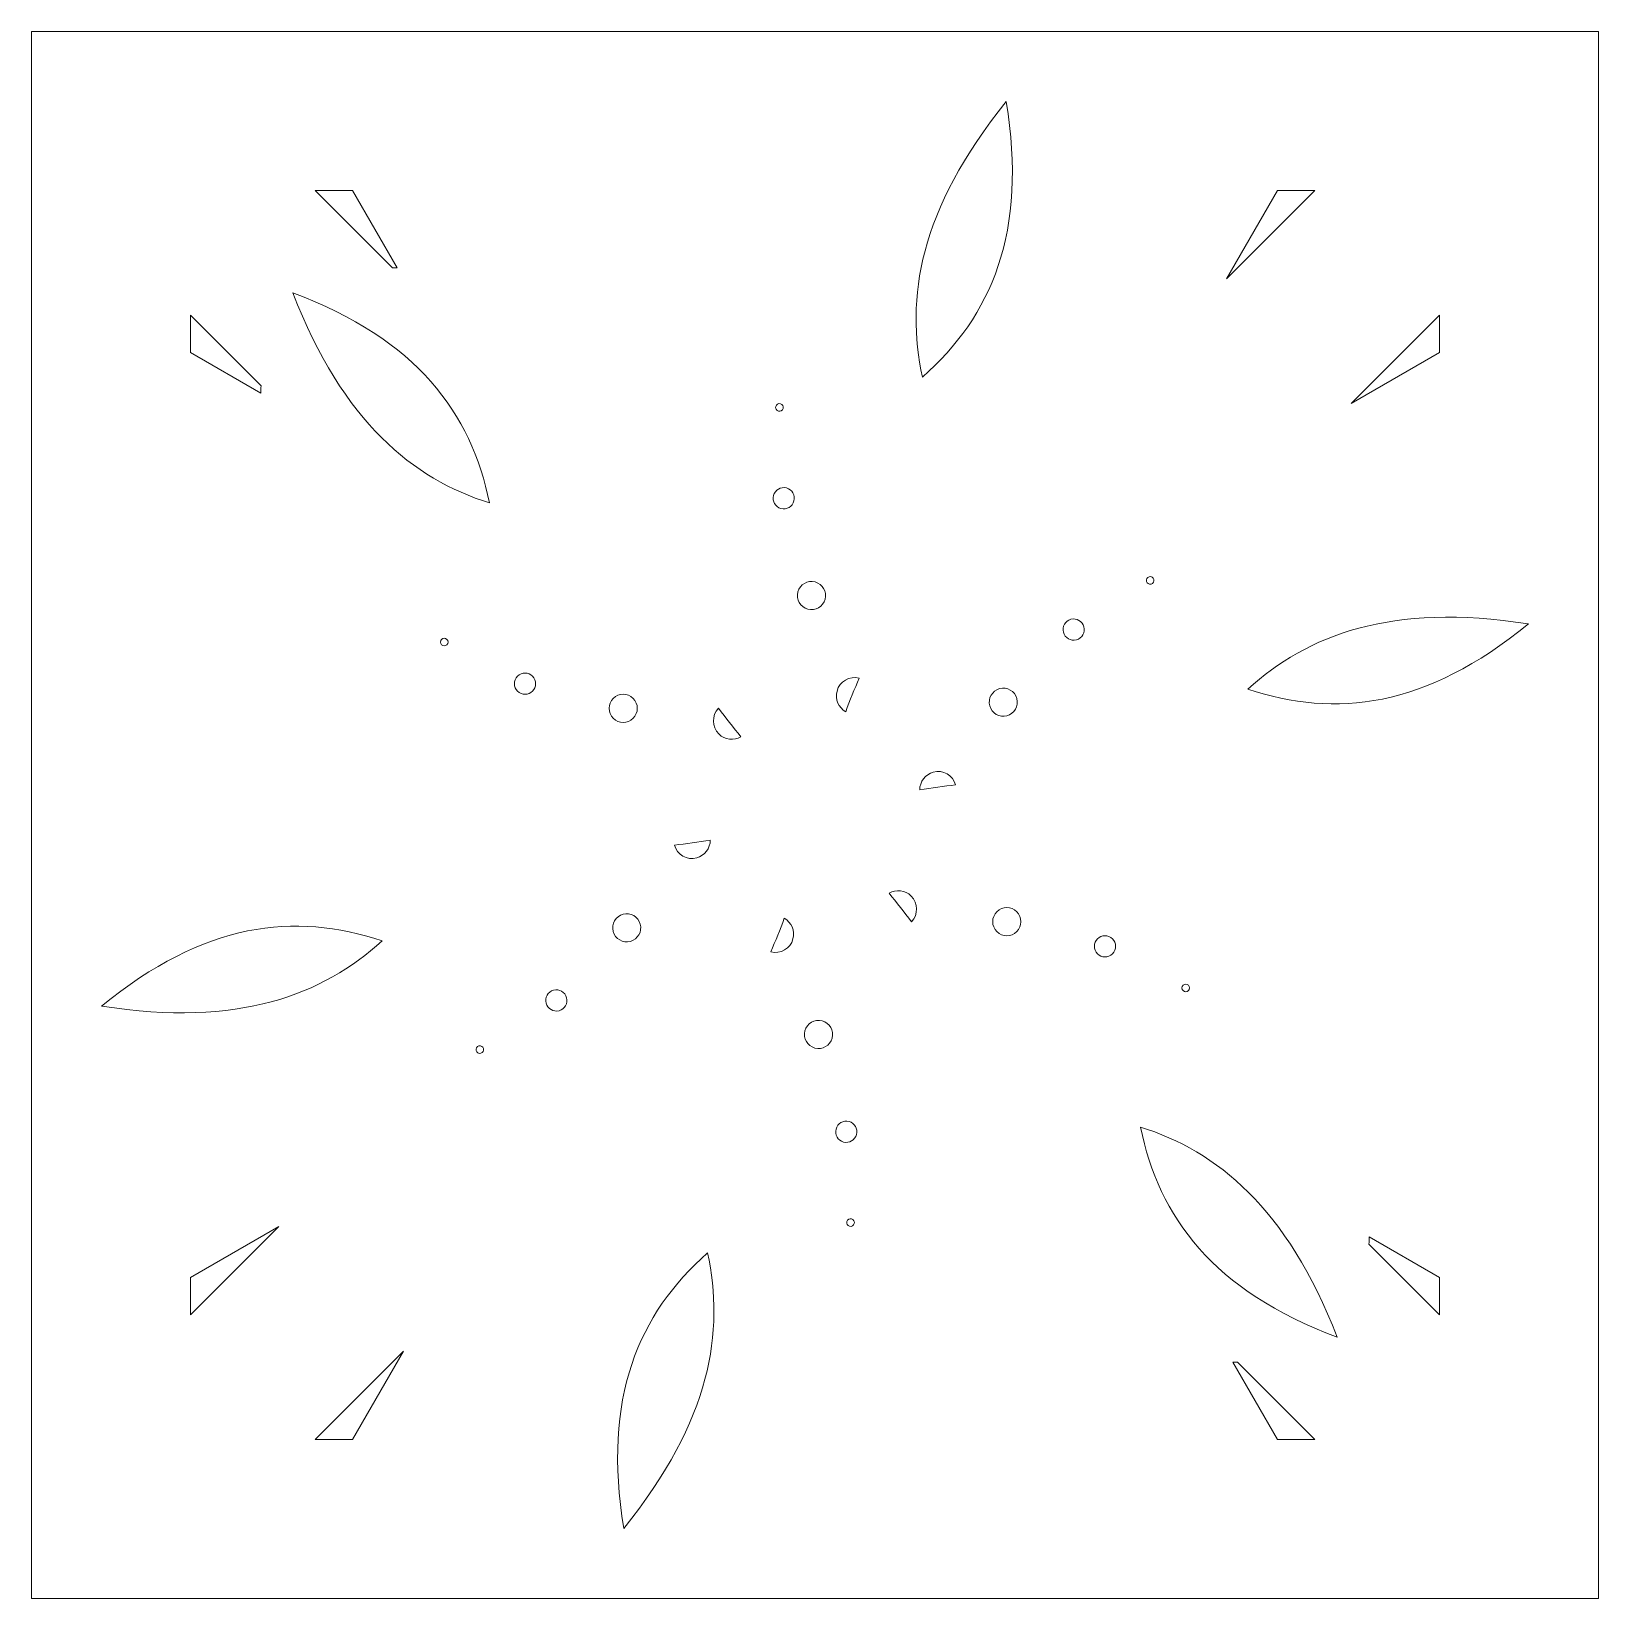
# Model space of a CAD drawing. Header units: millimetres. Extents: x -397 to 397, y -396 to 396.
# Drawn here: x -127 to 127, y -126.9 to 127.1 of the extents above; entities that cross this region are included whole.
import ezdxf

# ---------------------------------------------------------------- set-up
doc = ezdxf.new("R2010")
doc.units = ezdxf.units.MM
doc.header["$MEASUREMENT"] = 0
doc.layers.add('layer 1', color=7, linetype='Continuous')

msp = doc.modelspace()

# ---------------------------------------------------------------- linework, layer by layer
at = {"layer": 'layer 1', "lineweight": 9}
for points, knots in [([(126.9587, -126.9414), (126.9587, -126.9414), (126.9587, 127.0586), (126.9587, 127.0586), (126.9587, 127.0586), (126.9587, 127.0586), (-127.0413, 127.0586), (-127.0413, 127.0586), (-127.0413, 127.0586), (-127.0413, 127.0586), (-127.0413, -126.9414), (-127.0413, -126.9414), (-127.0413, -126.9414), (-127.0413, -126.9414), (126.9587, -126.9414), (126.9587, -126.9414)], [0, 0, 0, 0, 0.2, 0.2, 0.2, 0.2, 0.4, 0.4, 0.4, 0.4, 0.6, 0.6, 0.6, 0.6, 1, 1, 1, 1]), ([(17.3721, 71.028), (14.6059, 83.7224), (16.7562, 98.046), (30.9349, 115.6641), (30.9349, 115.6641), (34.45, 94.4843), (28.5492, 80.8887), (17.3721, 71.028)], [0, 0, 0, 0, 0.33333333, 0.33333333, 0.33333333, 0.33333333, 1, 1, 1, 1]), ([(-74.9814, 101.2586), (-74.9814, 101.2586), (-67.7531, 88.7388), (-67.7531, 88.7388), (-67.7531, 88.7388), (-68.0018, 88.7409), (-68.2521, 88.7419), (-68.5023, 88.7429), (-68.5023, 88.7429), (-68.5023, 88.7429), (-81.018, 101.2586), (-81.018, 101.2586), (-81.018, 101.2586), (-81.018, 101.2586), (-74.9814, 101.2586), (-74.9814, 101.2586)], [0, 0, 0, 0, 0.2, 0.2, 0.2, 0.2, 0.4, 0.4, 0.4, 0.4, 0.6, 0.6, 0.6, 0.6, 1, 1, 1, 1]), ([(66.6526, 86.9758), (66.6526, 86.9758), (74.8988, 101.2586), (74.8988, 101.2586), (74.8988, 101.2586), (74.8988, 101.2586), (80.9354, 101.2586), (80.9354, 101.2586), (80.9354, 101.2586), (80.9354, 101.2586), (66.6526, 86.9758), (66.6526, 86.9758)], [0, 0, 0, 0, 0.25, 0.25, 0.25, 0.25, 0.5, 0.5, 0.5, 0.5, 1, 1, 1, 1]), ([(-84.6705, 84.6876), (-64.5708, 77.1418), (-55.7471, 65.2337), (-52.7959, 50.6237), (-52.7959, 50.6237), (-65.1727, 54.5753), (-76.5022, 63.5994), (-84.6705, 84.6876)], [0, 0, 0, 0, 0.33333333, 0.33333333, 0.33333333, 0.33333333, 1, 1, 1, 1]), ([(-89.8108, 69.6048), (-89.833, 69.2129), (-89.8533, 68.8233), (-89.8726, 68.435), (-89.8726, 68.435), (-89.8726, 68.435), (-101.2413, 74.9987), (-101.2413, 74.9987), (-101.2413, 74.9987), (-101.2413, 74.9987), (-101.2413, 81.0353), (-101.2413, 81.0353), (-101.2413, 81.0353), (-101.2413, 81.0353), (-89.8108, 69.6048), (-89.8108, 69.6048)], [0, 0, 0, 0, 0.2, 0.2, 0.2, 0.2, 0.4, 0.4, 0.4, 0.4, 0.6, 0.6, 0.6, 0.6, 1, 1, 1, 1]), ([(86.8759, 66.7525), (86.8759, 66.7525), (101.1587, 81.0353), (101.1587, 81.0353), (101.1587, 81.0353), (101.1587, 81.0353), (101.1587, 74.9987), (101.1587, 74.9987), (101.1587, 74.9987), (101.1587, 74.9987), (86.8759, 66.7525), (86.8759, 66.7525)], [0, 0, 0, 0, 0.25, 0.25, 0.25, 0.25, 0.5, 0.5, 0.5, 0.5, 1, 1, 1, 1]), ([(-6.4056, 66.2716), (-6.3174, 66.601), (-5.9825, 66.794), (-5.6534, 66.7058), (-5.6534, 66.7058), (-5.3242, 66.6176), (-5.1309, 66.2829), (-5.2191, 65.9537), (-5.2191, 65.9537), (-5.3073, 65.6245), (-5.6419, 65.4311), (-5.9713, 65.5194), (-5.9713, 65.5194), (-6.3006, 65.6076), (-6.4939, 65.9423), (-6.4056, 66.2716)], [0, 0, 0, 0, 0.2, 0.2, 0.2, 0.2, 0.4, 0.4, 0.4, 0.4, 0.6, 0.6, 0.6, 0.6, 1, 1, 1, 1]), ([(-6.7699, 51.8396), (-6.5239, 52.7579), (-5.5839, 53.3006), (-4.6656, 53.0546), (-4.6656, 53.0546), (-3.7474, 52.8085), (-3.2047, 51.8685), (-3.4507, 50.9503), (-3.4507, 50.9503), (-3.6968, 50.032), (-4.6368, 49.4893), (-5.555, 49.7353), (-5.555, 49.7353), (-6.4733, 49.9814), (-7.016, 50.9214), (-6.7699, 51.8396)], [0, 0, 0, 0, 0.2, 0.2, 0.2, 0.2, 0.4, 0.4, 0.4, 0.4, 0.6, 0.6, 0.6, 0.6, 1, 1, 1, 1]), ([(-0.0221, 37.8202), (1.1945, 37.4942), (1.9141, 36.2478), (1.5881, 35.0313), (1.5881, 35.0313), (1.2622, 33.8149), (0.0156, 33.0951), (-1.2008, 33.4211), (-1.2008, 33.4211), (-2.4172, 33.747), (-3.1369, 34.9936), (-2.811, 36.21), (-2.811, 36.21), (-2.4851, 37.4264), (-1.2385, 38.1461), (-0.0221, 37.8202)], [0, 0, 0, 0, 0.2, 0.2, 0.2, 0.2, 0.4, 0.4, 0.4, 0.4, 0.6, 0.6, 0.6, 0.6, 1, 1, 1, 1]), ([(54.1187, 38.6768), (54.4481, 38.765), (54.7827, 38.5715), (54.8709, 38.2424), (54.8709, 38.2424), (54.9591, 37.9131), (54.7658, 37.5785), (54.4367, 37.4903), (54.4367, 37.4903), (54.1074, 37.4021), (53.7727, 37.5951), (53.6844, 37.9244), (53.6844, 37.9244), (53.5962, 38.2539), (53.7894, 38.5886), (54.1187, 38.6768)], [0, 0, 0, 0, 0.2, 0.2, 0.2, 0.2, 0.4, 0.4, 0.4, 0.4, 0.6, 0.6, 0.6, 0.6, 1, 1, 1, 1]), ([(70.1267, 20.4629), (79.7373, 29.2057), (93.2171, 34.5053), (115.5641, 31.0351), (115.5641, 31.0351), (98.9795, 17.4011), (84.2549, 15.7136), (70.1267, 20.4629)], [0, 0, 0, 0, 0.33333333, 0.33333333, 0.33333333, 0.33333333, 1, 1, 1, 1]), ([(40.2232, 29.672), (39.9771, 30.5902), (40.5199, 31.5303), (41.4381, 31.7762), (41.4381, 31.7762), (42.3563, 32.0224), (43.2964, 31.4796), (43.5423, 30.5614), (43.5423, 30.5614), (43.7885, 29.6431), (43.2457, 28.7031), (42.3275, 28.4571), (42.3275, 28.4571), (41.4092, 28.211), (40.4692, 28.7538), (40.2232, 29.672)], [0, 0, 0, 0, 0.2, 0.2, 0.2, 0.2, 0.4, 0.4, 0.4, 0.4, 0.6, 0.6, 0.6, 0.6, 1, 1, 1, 1]), ([(-60.5655, 28.522), (-60.3246, 28.7631), (-59.938, 28.763), (-59.6971, 28.522), (-59.6971, 28.522), (-59.456, 28.2811), (-59.4559, 27.8946), (-59.697, 27.6535), (-59.697, 27.6535), (-59.9381, 27.4123), (-60.3245, 27.4123), (-60.5656, 27.6534), (-60.5656, 27.6534), (-60.8068, 27.8946), (-60.8066, 28.2811), (-60.5655, 28.522)], [0, 0, 0, 0, 0.2, 0.2, 0.2, 0.2, 0.4, 0.4, 0.4, 0.4, 0.6, 0.6, 0.6, 0.6, 1, 1, 1, 1]), ([(-48.2493, 22.5518), (-47.5772, 23.224), (-46.4917, 23.224), (-45.8195, 22.5517), (-45.8195, 22.5517), (-45.1473, 21.8796), (-45.1473, 20.7941), (-45.8196, 20.122), (-45.8196, 20.122), (-46.4917, 19.4498), (-47.5772, 19.4497), (-48.2493, 20.122), (-48.2493, 20.122), (-48.9215, 20.7941), (-48.9216, 21.8796), (-48.2493, 22.5518)], [0, 0, 0, 0, 0.2, 0.2, 0.2, 0.2, 0.4, 0.4, 0.4, 0.4, 0.6, 0.6, 0.6, 0.6, 1, 1, 1, 1]), ([(3.5256, 20.1386), (3.947, 21.7113), (5.5547, 22.645), (7.1278, 22.2347), (7.1278, 22.2347), (6.3548, 20.4569), (5.6236, 18.6415), (4.9337, 16.7939), (4.9337, 16.7939), (3.7808, 17.4392), (3.1678, 18.8033), (3.5256, 20.1386)], [0, 0, 0, 0, 0.25, 0.25, 0.25, 0.25, 0.5, 0.5, 0.5, 0.5, 1, 1, 1, 1]), ([(29.8819, 20.533), (31.0984, 20.8589), (32.3448, 20.1391), (32.6708, 18.9227), (32.6708, 18.9227), (32.9969, 17.7062), (32.2771, 16.4597), (31.0607, 16.1338), (31.0607, 16.1338), (29.8442, 15.8079), (28.5976, 16.5275), (28.2716, 17.744), (28.2716, 17.744), (27.9457, 18.9604), (28.6655, 20.207), (29.8819, 20.533)], [0, 0, 0, 0, 0.2, 0.2, 0.2, 0.2, 0.4, 0.4, 0.4, 0.4, 0.6, 0.6, 0.6, 0.6, 1, 1, 1, 1]), ([(-29.5138, 18.956), (-28.6233, 18.0656), (-28.6233, 16.6262), (-29.5137, 15.7357), (-29.5137, 15.7357), (-30.4042, 14.8452), (-31.8437, 14.8452), (-32.7342, 15.7356), (-32.7342, 15.7356), (-33.6247, 16.6263), (-33.6246, 18.0656), (-32.7341, 18.9561), (-32.7341, 18.9561), (-31.8437, 19.8466), (-30.4043, 19.8465), (-29.5138, 18.956)], [0, 0, 0, 0, 0.2, 0.2, 0.2, 0.2, 0.4, 0.4, 0.4, 0.4, 0.6, 0.6, 0.6, 0.6, 1, 1, 1, 1]), ([(-15.6618, 17.3553), (-14.5086, 15.7969), (-13.3021, 14.256), (-12.0469, 12.7348), (-12.0469, 12.7348), (-13.1823, 12.0589), (-14.6702, 12.2102), (-15.6477, 13.1876), (-15.6477, 13.1876), (-16.7989, 14.3388), (-16.8037, 16.1982), (-15.6618, 17.3553)], [0, 0, 0, 0, 0.25, 0.25, 0.25, 0.25, 0.5, 0.5, 0.5, 0.5, 1, 1, 1, 1]), ([(16.9394, 4.1177), (16.9218, 5.4389), (17.7966, 6.6517), (19.132, 7.0096), (19.132, 7.0096), (20.7046, 7.431), (22.3172, 6.5056), (22.7482, 4.938), (22.7482, 4.938), (20.8221, 4.7186), (18.8844, 4.4441), (16.9394, 4.1177)], [0, 0, 0, 0, 0.25, 0.25, 0.25, 0.25, 0.5, 0.5, 0.5, 0.5, 1, 1, 1, 1]), ([(-22.8308, -4.8208), (-20.9047, -4.6014), (-18.967, -4.3269), (-17.022, -4.0005), (-17.022, -4.0005), (-17.0044, -5.3217), (-17.8792, -6.5345), (-19.2146, -6.8924), (-19.2146, -6.8924), (-20.7872, -7.3138), (-22.3998, -6.3884), (-22.8308, -4.8208)], [0, 0, 0, 0, 0.25, 0.25, 0.25, 0.25, 0.5, 0.5, 0.5, 0.5, 1, 1, 1, 1]), ([(11.9643, -12.6176), (13.0997, -11.9417), (14.5876, -12.093), (15.5651, -13.0704), (15.5651, -13.0704), (16.7163, -14.2216), (16.7211, -16.081), (15.5792, -17.2381), (15.5792, -17.2381), (14.426, -15.6797), (13.2195, -14.1388), (11.9643, -12.6176)], [0, 0, 0, 0, 0.25, 0.25, 0.25, 0.25, 0.5, 0.5, 0.5, 0.5, 1, 1, 1, 1]), ([(29.4312, -18.8388), (28.5407, -17.9484), (28.5407, -16.509), (29.4311, -15.6185), (29.4311, -15.6185), (30.3216, -14.728), (31.7611, -14.728), (32.6516, -15.6184), (32.6516, -15.6184), (33.5421, -16.5091), (33.542, -17.9484), (32.6515, -18.8389), (32.6515, -18.8389), (31.7611, -19.7294), (30.3217, -19.7293), (29.4312, -18.8388)], [0, 0, 0, 0, 0.2, 0.2, 0.2, 0.2, 0.4, 0.4, 0.4, 0.4, 0.6, 0.6, 0.6, 0.6, 1, 1, 1, 1]), ([(-115.6467, -30.9179), (-99.0621, -17.2839), (-84.3375, -15.5964), (-70.2093, -20.3457), (-70.2093, -20.3457), (-79.8199, -29.0885), (-93.2997, -34.3881), (-115.6467, -30.9179)], [0, 0, 0, 0, 0.33333333, 0.33333333, 0.33333333, 0.33333333, 1, 1, 1, 1]), ([(-31.1433, -16.0166), (-29.9268, -15.6907), (-28.6802, -16.4103), (-28.3542, -17.6268), (-28.3542, -17.6268), (-28.0283, -18.8432), (-28.7481, -20.0898), (-29.9645, -20.4158), (-29.9645, -20.4158), (-31.181, -20.7417), (-32.4274, -20.0219), (-32.7534, -18.8055), (-32.7534, -18.8055), (-33.0795, -17.589), (-32.3597, -16.3425), (-31.1433, -16.0166)], [0, 0, 0, 0, 0.2, 0.2, 0.2, 0.2, 0.4, 0.4, 0.4, 0.4, 0.6, 0.6, 0.6, 0.6, 1, 1, 1, 1]), ([(-7.2104, -22.1175), (-6.4374, -20.3397), (-5.7062, -18.5243), (-5.0163, -16.6767), (-5.0163, -16.6767), (-3.8634, -17.322), (-3.2504, -18.6861), (-3.6082, -20.0214), (-3.6082, -20.0214), (-4.0296, -21.5941), (-5.6373, -22.5278), (-7.2104, -22.1175)], [0, 0, 0, 0, 0.25, 0.25, 0.25, 0.25, 0.5, 0.5, 0.5, 0.5, 1, 1, 1, 1]), ([(45.7369, -22.4345), (45.0647, -21.7624), (45.0647, -20.6769), (45.737, -20.0048), (45.737, -20.0048), (46.4091, -19.3326), (47.4946, -19.3325), (48.1667, -20.0048), (48.1667, -20.0048), (48.8389, -20.6769), (48.839, -21.7624), (48.1667, -22.4346), (48.1667, -22.4346), (47.4946, -23.1068), (46.4091, -23.1068), (45.7369, -22.4345)], [0, 0, 0, 0, 0.2, 0.2, 0.2, 0.2, 0.4, 0.4, 0.4, 0.4, 0.6, 0.6, 0.6, 0.6, 1, 1, 1, 1]), ([(59.6145, -28.4048), (59.3734, -28.1639), (59.3733, -27.7774), (59.6144, -27.5363), (59.6144, -27.5363), (59.8555, -27.2951), (60.2419, -27.2951), (60.483, -27.5362), (60.483, -27.5362), (60.7242, -27.7774), (60.724, -28.1639), (60.4829, -28.4048), (60.4829, -28.4048), (60.242, -28.6459), (59.8554, -28.6458), (59.6145, -28.4048)], [0, 0, 0, 0, 0.2, 0.2, 0.2, 0.2, 0.4, 0.4, 0.4, 0.4, 0.6, 0.6, 0.6, 0.6, 1, 1, 1, 1]), ([(-43.6249, -30.4442), (-43.8711, -29.5259), (-43.3283, -28.5859), (-42.4101, -28.3399), (-42.4101, -28.3399), (-41.4918, -28.0938), (-40.5518, -28.6366), (-40.3058, -29.5548), (-40.3058, -29.5548), (-40.0597, -30.473), (-40.6025, -31.4131), (-41.5207, -31.659), (-41.5207, -31.659), (-42.4389, -31.9052), (-43.379, -31.3624), (-43.6249, -30.4442)], [0, 0, 0, 0, 0.2, 0.2, 0.2, 0.2, 0.4, 0.4, 0.4, 0.4, 0.6, 0.6, 0.6, 0.6, 1, 1, 1, 1]), ([(-1.6707, -34.9141), (-1.3448, -33.6977), (-0.0982, -32.9779), (1.1182, -33.3039), (1.1182, -33.3039), (2.3346, -33.6298), (3.0543, -34.8764), (2.7284, -36.0928), (2.7284, -36.0928), (2.4025, -37.3092), (1.1559, -38.0289), (-0.0605, -37.703), (-0.0605, -37.703), (-1.2771, -37.377), (-1.9967, -36.1306), (-1.6707, -34.9141)], [0, 0, 0, 0, 0.2, 0.2, 0.2, 0.2, 0.4, 0.4, 0.4, 0.4, 0.6, 0.6, 0.6, 0.6, 1, 1, 1, 1]), ([(-54.5193, -37.3731), (-54.19, -37.2849), (-53.8553, -37.4779), (-53.767, -37.8072), (-53.767, -37.8072), (-53.6788, -38.1367), (-53.872, -38.4714), (-54.2013, -38.5596), (-54.2013, -38.5596), (-54.5307, -38.6478), (-54.8653, -38.4543), (-54.9535, -38.1252), (-54.9535, -38.1252), (-55.0417, -37.7959), (-54.8484, -37.4613), (-54.5193, -37.3731)], [0, 0, 0, 0, 0.2, 0.2, 0.2, 0.2, 0.4, 0.4, 0.4, 0.4, 0.6, 0.6, 0.6, 0.6, 1, 1, 1, 1]), ([(3.3681, -50.8331), (3.6142, -49.9148), (4.5542, -49.3721), (5.4724, -49.6181), (5.4724, -49.6181), (6.3907, -49.8642), (6.9334, -50.8042), (6.6873, -51.7224), (6.6873, -51.7224), (6.4413, -52.6407), (5.5013, -53.1834), (4.583, -52.9374), (4.583, -52.9374), (3.6648, -52.6913), (3.1221, -51.7513), (3.3681, -50.8331)], [0, 0, 0, 0, 0.2, 0.2, 0.2, 0.2, 0.4, 0.4, 0.4, 0.4, 0.6, 0.6, 0.6, 0.6, 1, 1, 1, 1]), ([(52.7133, -50.5065), (65.0901, -54.4581), (76.4196, -63.4822), (84.5879, -84.5704), (84.5879, -84.5704), (64.4882, -77.0246), (55.6645, -65.1165), (52.7133, -50.5065)], [0, 0, 0, 0, 0.33333333, 0.33333333, 0.33333333, 0.33333333, 1, 1, 1, 1]), ([(5.1365, -65.8365), (5.2247, -65.5073), (5.5593, -65.3139), (5.8887, -65.4022), (5.8887, -65.4022), (6.218, -65.4904), (6.4113, -65.8251), (6.323, -66.1544), (6.323, -66.1544), (6.2348, -66.4838), (5.8999, -66.6768), (5.5708, -66.5886), (5.5708, -66.5886), (5.2416, -66.5004), (5.0483, -66.1657), (5.1365, -65.8365)], [0, 0, 0, 0, 0.2, 0.2, 0.2, 0.2, 0.4, 0.4, 0.4, 0.4, 0.6, 0.6, 0.6, 0.6, 1, 1, 1, 1]), ([(-101.2413, -74.8815), (-101.2413, -74.8815), (-86.9585, -66.6353), (-86.9585, -66.6353), (-86.9585, -66.6353), (-86.9585, -66.6353), (-101.2413, -80.9181), (-101.2413, -80.9181), (-101.2413, -80.9181), (-101.2413, -80.9181), (-101.2413, -74.8815), (-101.2413, -74.8815)], [0, 0, 0, 0, 0.25, 0.25, 0.25, 0.25, 0.5, 0.5, 0.5, 0.5, 1, 1, 1, 1]), ([(89.7282, -69.4876), (89.7504, -69.0957), (89.7707, -68.7061), (89.79, -68.3178), (89.79, -68.3178), (89.79, -68.3178), (101.1587, -74.8815), (101.1587, -74.8815), (101.1587, -74.8815), (101.1587, -74.8815), (101.1587, -80.9181), (101.1587, -80.9181), (101.1587, -80.9181), (101.1587, -80.9181), (89.7282, -69.4876), (89.7282, -69.4876)], [0, 0, 0, 0, 0.2, 0.2, 0.2, 0.2, 0.4, 0.4, 0.4, 0.4, 0.6, 0.6, 0.6, 0.6, 1, 1, 1, 1]), ([(-31.0175, -115.5469), (-34.5326, -94.3671), (-28.6318, -80.7715), (-17.4547, -70.9108), (-17.4547, -70.9108), (-14.6885, -83.6052), (-16.8388, -97.9288), (-31.0175, -115.5469)], [0, 0, 0, 0, 0.33333333, 0.33333333, 0.33333333, 0.33333333, 1, 1, 1, 1]), ([(-81.018, -101.1414), (-81.018, -101.1414), (-66.7352, -86.8586), (-66.7352, -86.8586), (-66.7352, -86.8586), (-66.7352, -86.8586), (-74.9814, -101.1414), (-74.9814, -101.1414), (-74.9814, -101.1414), (-74.9814, -101.1414), (-81.018, -101.1414), (-81.018, -101.1414)], [0, 0, 0, 0, 0.25, 0.25, 0.25, 0.25, 0.5, 0.5, 0.5, 0.5, 1, 1, 1, 1]), ([(67.6705, -88.6216), (67.9192, -88.6237), (68.1695, -88.6247), (68.4197, -88.6257), (68.4197, -88.6257), (68.4197, -88.6257), (80.9354, -101.1414), (80.9354, -101.1414), (80.9354, -101.1414), (80.9354, -101.1414), (74.8988, -101.1414), (74.8988, -101.1414), (74.8988, -101.1414), (74.8988, -101.1414), (67.6705, -88.6216), (67.6705, -88.6216)], [0, 0, 0, 0, 0.2, 0.2, 0.2, 0.2, 0.4, 0.4, 0.4, 0.4, 0.6, 0.6, 0.6, 0.6, 1, 1, 1, 1])]:
    msp.add_open_spline(points, degree=3, knots=knots, dxfattribs=at)

doc.saveas('drawing.dxf')
